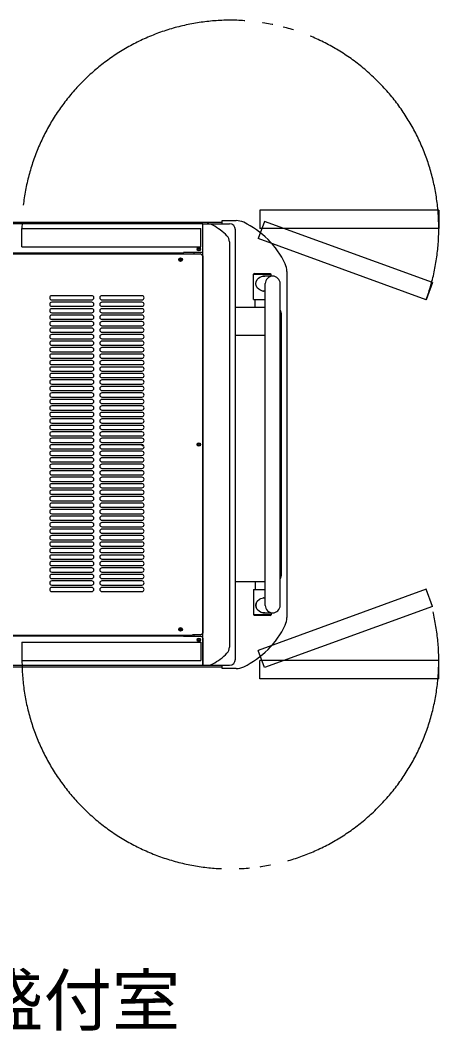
# Model space of a CAD drawing. Units: millimetres at full size. Extents: x -12803 to 120774, y -9413 to 101127.
# Drawn here: x 107143 to 107853, y 12782 to 14497 of the extents above; entities that cross this region are included whole.
import ezdxf
from ezdxf.enums import TextEntityAlignment as Align

# ---------------------------------------------------------------- set-up
doc = ezdxf.new("R2010")
doc.units = ezdxf.units.MM
doc.header["$LTSCALE"] = 30
doc.linetypes.add('LONG_DOUBLE_CHAIN', pattern=[21.8, 18, -1, 0.6, -0.6, 0.6, -1])
doc.layers.add('0-0_NoName', color=7, linetype='Continuous')
doc.layers.add('2-E_AIHO12-部屋名', color=7, linetype='Continuous')
doc.layers.add('3-3_AIHO30-厨房機器', color=7, linetype='Continuous', lineweight=15)
doc.styles.add('ＭＳ ゴシック', font='')
doc.styles.get('ＭＳ ゴシック').set_extended_font_data('MS Gothic')

# ---------------------------------------------------------------- blocks, each defined once
blk = doc.blocks.new('グループ部品-732')
at = {"layer": '3-3_AIHO30-厨房機器', "linetype": 'LONG_DOUBLE_CHAIN'}
for p, q in [((107549.48, 14174.52), (107549.48, 14143.52)), ((107852.98, 14174.52), (107549.48, 14174.52)), ((107852.98, 14174.52), (107852.98, 14143.52)), ((107557.07, 14155.55), (107546.46, 14126.42)), ((107842.26, 14051.75), (107557.07, 14155.55)), ((107145.98, 14143.52), (107449.48, 14143.52)), ((107145.98, 14112.52), (107145.98, 14143.52)), ((107449.48, 14112.52), (107449.48, 14143.52)), ((107852.98, 14143.52), (107549.48, 14143.52)), ((107831.66, 14022.62), (107546.46, 14126.42)), ((107145.98, 14112.52), (107449.48, 14112.52)), ((107842.26, 14051.75), (107831.66, 14022.62)), ((107831.66, 13531.43), (107546.46, 13427.62)), ((107842.26, 13502.3), (107831.66, 13531.43)), ((107842.26, 13502.3), (107557.07, 13398.49)), ((107145.98, 13441.52), (107449.48, 13441.52)), ((107145.98, 13441.52), (107145.98, 13410.52)), ((107449.48, 13441.52), (107449.48, 13410.52)), ((107557.07, 13398.49), (107546.46, 13427.62)), ((107145.98, 13410.52), (107449.48, 13410.52)), ((107549.48, 13379.52), (107549.48, 13410.52)), ((107852.98, 13410.52), (107549.48, 13410.52)), ((107852.98, 13379.52), (107852.98, 13410.52)), ((107852.98, 13379.52), (107549.48, 13379.52))]:
    blk.add_line(p, q, dxfattribs=at)
at = {"layer": '3-3_AIHO30-厨房機器'}
for p, q in [((107485.48, 14154.02), (106307.98, 14154.02)), ((107452.48, 14151.52), (106308.48, 14151.52)), ((107452.48, 14105.72), (107452.48, 14151.52)), ((107452.48, 14151.02), (107452.98, 14151.02)), ((107452.48, 14150.52), (107452.98, 14150.52)), ((107452.98, 14151.52), (107497.98, 14151.52)), ((107452.98, 13402.52), (107452.98, 14151.52)), ((107485.48, 14157.02), (107509.06, 14157.02)), ((107485.48, 14151.52), (107485.48, 14157.02)), ((107507.98, 13412.52), (107507.98, 14141.52)), ((107497.98, 14120.67), (107497.98, 13433.38)), ((106325.48, 14100.52), (107435.48, 14100.52)), ((107419.98, 14101.92), (106340.98, 14101.92)), ((107449.48, 14102.72), (107419.98, 14102.72)), ((107419.98, 14100.52), (107419.98, 14102.72)), ((107435.48, 14100.52), (107435.48, 14099.92)), ((107449.48, 14099.92), (107435.48, 14099.92)), ((107437.98, 14099.92), (107437.98, 14102.72)), ((107452.48, 14096.92), (107452.48, 13457.12)), ((107452.98, 14085.77), (107452.48, 14085.77)), ((107452.98, 14065.77), (107452.48, 14065.77)), ((107538.88, 14023.02), (107538.88, 14066.04)), ((107539.11, 14066.04), (107568.88, 14066.04)), ((107540.58, 14067.02), (107567.18, 14067.02)), ((107554.8, 14062.71), (107555.27, 14062.72)), ((107571.24, 14062.72), (107555.27, 14062.72)), ((107556.5, 14062.76), (107555.81, 14062.81)), ((107567.18, 14067.02), (107568.88, 14066.04)), ((107568.88, 14062.72), (107568.88, 14066.04)), ((107595.48, 14070.61), (107595.48, 13483.44)), ((107558.54, 13504.02), (107558.54, 14050.02)), ((107583.94, 13504.02), (107583.94, 14050.02)), ((107264.48, 14029.52), (107196.48, 14029.52)), ((107349.48, 14029.52), (107281.48, 14029.52)), ((107555.27, 14037.32), (107554.8, 14037.33)), ((107558.54, 14037.32), (107555.27, 14037.32)), ((107555.81, 14037.23), (107556.5, 14037.28)), ((107196.48, 14022.52), (107264.48, 14022.52)), ((107264.48, 14018.52), (107196.48, 14018.52)), ((107196.48, 14011.52), (107264.48, 14011.52)), ((107281.48, 14022.52), (107349.48, 14022.52)), ((107349.48, 14018.52), (107281.48, 14018.52)), ((107281.48, 14011.52), (107349.48, 14011.52)), ((107538.88, 14023.02), (107558.54, 14023.02)), ((107541.38, 14010.02), (107541.38, 14023.02)), ((107264.48, 14007.52), (107196.48, 14007.52)), ((107196.48, 14000.52), (107264.48, 14000.52)), ((107264.48, 13996.52), (107196.48, 13996.52)), ((107349.48, 14007.52), (107281.48, 14007.52)), ((107281.48, 14000.52), (107349.48, 14000.52)), ((107349.48, 13996.52), (107281.48, 13996.52)), ((107507.98, 14010.02), (107558.54, 14010.02)), ((107585.68, 14000.02), (107585.68, 13554.02)), ((107196.48, 13989.52), (107264.48, 13989.52)), ((107264.48, 13985.52), (107196.48, 13985.52)), ((107196.48, 13978.52), (107264.48, 13978.52)), ((107281.48, 13989.52), (107349.48, 13989.52)), ((107349.48, 13985.52), (107281.48, 13985.52)), ((107281.48, 13978.52), (107349.48, 13978.52)), ((107264.48, 13974.52), (107196.48, 13974.52)), ((107196.48, 13967.52), (107264.48, 13967.52)), ((107264.48, 13963.52), (107196.48, 13963.52)), ((107349.48, 13974.52), (107281.48, 13974.52)), ((107281.48, 13967.52), (107349.48, 13967.52)), ((107349.48, 13963.52), (107281.48, 13963.52)), ((107558.54, 13962.02), (107507.98, 13962.02)), ((107196.48, 13956.52), (107264.48, 13956.52)), ((107264.48, 13952.52), (107196.48, 13952.52)), ((107196.48, 13945.52), (107264.48, 13945.52)), ((107281.48, 13956.52), (107349.48, 13956.52)), ((107349.48, 13952.52), (107281.48, 13952.52)), ((107281.48, 13945.52), (107349.48, 13945.52)), ((107264.48, 13941.52), (107196.48, 13941.52)), ((107196.48, 13934.52), (107264.48, 13934.52)), ((107264.48, 13930.52), (107196.48, 13930.52)), ((107349.48, 13941.52), (107281.48, 13941.52)), ((107281.48, 13934.52), (107349.48, 13934.52)), ((107349.48, 13930.52), (107281.48, 13930.52)), ((107196.48, 13923.52), (107264.48, 13923.52)), ((107264.48, 13919.52), (107196.48, 13919.52)), ((107196.48, 13912.52), (107264.48, 13912.52)), ((107264.48, 13908.52), (107196.48, 13908.52)), ((107281.48, 13923.52), (107349.48, 13923.52)), ((107349.48, 13919.52), (107281.48, 13919.52)), ((107281.48, 13912.52), (107349.48, 13912.52)), ((107349.48, 13908.52), (107281.48, 13908.52)), ((107196.48, 13901.52), (107264.48, 13901.52)), ((107264.48, 13897.52), (107196.48, 13897.52)), ((107196.48, 13890.52), (107264.48, 13890.52)), ((107281.48, 13901.52), (107349.48, 13901.52)), ((107349.48, 13897.52), (107281.48, 13897.52)), ((107281.48, 13890.52), (107349.48, 13890.52)), ((107264.48, 13886.52), (107196.48, 13886.52)), ((107196.48, 13879.52), (107264.48, 13879.52)), ((107264.48, 13875.52), (107196.48, 13875.52)), ((107349.48, 13886.52), (107281.48, 13886.52)), ((107281.48, 13879.52), (107349.48, 13879.52)), ((107349.48, 13875.52), (107281.48, 13875.52)), ((107196.48, 13868.52), (107264.48, 13868.52)), ((107264.48, 13864.52), (107196.48, 13864.52)), ((107196.48, 13857.52), (107264.48, 13857.52)), ((107281.48, 13868.52), (107349.48, 13868.52)), ((107349.48, 13864.52), (107281.48, 13864.52)), ((107281.48, 13857.52), (107349.48, 13857.52)), ((107264.48, 13853.52), (107196.48, 13853.52)), ((107196.48, 13846.52), (107264.48, 13846.52)), ((107264.48, 13842.52), (107196.48, 13842.52)), ((107349.48, 13853.52), (107281.48, 13853.52)), ((107281.48, 13846.52), (107349.48, 13846.52)), ((107349.48, 13842.52), (107281.48, 13842.52)), ((107196.48, 13835.52), (107264.48, 13835.52)), ((107264.48, 13831.52), (107196.48, 13831.52)), ((107196.48, 13824.52), (107264.48, 13824.52)), ((107281.48, 13835.52), (107349.48, 13835.52)), ((107349.48, 13831.52), (107281.48, 13831.52)), ((107281.48, 13824.52), (107349.48, 13824.52)), ((107264.48, 13820.52), (107196.48, 13820.52)), ((107196.48, 13813.52), (107264.48, 13813.52)), ((107264.48, 13809.52), (107196.48, 13809.52)), ((107349.48, 13820.52), (107281.48, 13820.52)), ((107281.48, 13813.52), (107349.48, 13813.52)), ((107349.48, 13809.52), (107281.48, 13809.52)), ((107196.48, 13802.52), (107264.48, 13802.52)), ((107264.48, 13798.52), (107196.48, 13798.52)), ((107196.48, 13791.52), (107264.48, 13791.52)), ((107264.48, 13787.52), (107196.48, 13787.52)), ((107281.48, 13802.52), (107349.48, 13802.52)), ((107349.48, 13798.52), (107281.48, 13798.52)), ((107281.48, 13791.52), (107349.48, 13791.52)), ((107349.48, 13787.52), (107281.48, 13787.52)), ((107196.48, 13780.52), (107264.48, 13780.52)), ((107264.48, 13776.52), (107196.48, 13776.52)), ((107281.48, 13780.52), (107349.48, 13780.52)), ((107349.48, 13776.52), (107281.48, 13776.52)), ((107196.48, 13769.52), (107264.48, 13769.52)), ((107264.48, 13765.52), (107196.48, 13765.52)), ((107196.48, 13758.52), (107264.48, 13758.52)), ((107264.48, 13754.52), (107196.48, 13754.52)), ((107281.48, 13769.52), (107349.48, 13769.52)), ((107349.48, 13765.52), (107281.48, 13765.52)), ((107281.48, 13758.52), (107349.48, 13758.52)), ((107349.48, 13754.52), (107281.48, 13754.52)), ((107196.48, 13747.52), (107264.48, 13747.52)), ((107264.48, 13743.52), (107196.48, 13743.52)), ((107196.48, 13736.52), (107264.48, 13736.52)), ((107281.48, 13747.52), (107349.48, 13747.52)), ((107349.48, 13743.52), (107281.48, 13743.52)), ((107281.48, 13736.52), (107349.48, 13736.52)), ((107264.48, 13732.52), (107196.48, 13732.52)), ((107196.48, 13725.52), (107264.48, 13725.52)), ((107264.48, 13721.52), (107196.48, 13721.52)), ((107349.48, 13732.52), (107281.48, 13732.52)), ((107281.48, 13725.52), (107349.48, 13725.52)), ((107349.48, 13721.52), (107281.48, 13721.52)), ((107196.48, 13714.52), (107264.48, 13714.52)), ((107264.48, 13710.52), (107196.48, 13710.52)), ((107196.48, 13703.52), (107264.48, 13703.52)), ((107281.48, 13714.52), (107349.48, 13714.52)), ((107349.48, 13710.52), (107281.48, 13710.52)), ((107281.48, 13703.52), (107349.48, 13703.52)), ((107264.48, 13699.52), (107196.48, 13699.52)), ((107196.48, 13692.52), (107264.48, 13692.52)), ((107264.48, 13688.52), (107196.48, 13688.52)), ((107349.48, 13699.52), (107281.48, 13699.52)), ((107281.48, 13692.52), (107349.48, 13692.52)), ((107349.48, 13688.52), (107281.48, 13688.52)), ((107196.48, 13681.52), (107264.48, 13681.52)), ((107264.48, 13677.52), (107196.48, 13677.52)), ((107196.48, 13670.52), (107264.48, 13670.52)), ((107281.48, 13681.52), (107349.48, 13681.52)), ((107349.48, 13677.52), (107281.48, 13677.52)), ((107281.48, 13670.52), (107349.48, 13670.52)), ((107264.48, 13666.52), (107196.48, 13666.52)), ((107196.48, 13659.52), (107264.48, 13659.52)), ((107264.48, 13655.52), (107196.48, 13655.52)), ((107349.48, 13666.52), (107281.48, 13666.52)), ((107281.48, 13659.52), (107349.48, 13659.52)), ((107349.48, 13655.52), (107281.48, 13655.52)), ((107196.48, 13648.52), (107264.48, 13648.52)), ((107264.48, 13644.52), (107196.48, 13644.52)), ((107196.48, 13637.52), (107264.48, 13637.52)), ((107264.48, 13633.52), (107196.48, 13633.52)), ((107281.48, 13648.52), (107349.48, 13648.52)), ((107349.48, 13644.52), (107281.48, 13644.52)), ((107281.48, 13637.52), (107349.48, 13637.52)), ((107349.48, 13633.52), (107281.48, 13633.52)), ((107196.48, 13626.52), (107264.48, 13626.52)), ((107264.48, 13622.52), (107196.48, 13622.52)), ((107281.48, 13626.52), (107349.48, 13626.52)), ((107349.48, 13622.52), (107281.48, 13622.52)), ((107196.48, 13615.52), (107264.48, 13615.52)), ((107264.48, 13611.52), (107196.48, 13611.52)), ((107196.48, 13604.52), (107264.48, 13604.52)), ((107264.48, 13600.52), (107196.48, 13600.52)), ((107281.48, 13615.52), (107349.48, 13615.52)), ((107349.48, 13611.52), (107281.48, 13611.52)), ((107281.48, 13604.52), (107349.48, 13604.52)), ((107349.48, 13600.52), (107281.48, 13600.52)), ((107196.48, 13593.52), (107264.48, 13593.52)), ((107264.48, 13589.52), (107196.48, 13589.52)), ((107196.48, 13582.52), (107264.48, 13582.52)), ((107281.48, 13593.52), (107349.48, 13593.52)), ((107349.48, 13589.52), (107281.48, 13589.52)), ((107281.48, 13582.52), (107349.48, 13582.52)), ((107264.48, 13578.52), (107196.48, 13578.52)), ((107196.48, 13571.52), (107264.48, 13571.52)), ((107264.48, 13567.52), (107196.48, 13567.52)), ((107349.48, 13578.52), (107281.48, 13578.52)), ((107281.48, 13571.52), (107349.48, 13571.52)), ((107349.48, 13567.52), (107281.48, 13567.52)), ((107196.48, 13560.52), (107264.48, 13560.52)), ((107264.48, 13556.52), (107196.48, 13556.52)), ((107196.48, 13549.52), (107264.48, 13549.52)), ((107281.48, 13560.52), (107349.48, 13560.52)), ((107349.48, 13556.52), (107281.48, 13556.52)), ((107281.48, 13549.52), (107349.48, 13549.52)), ((107264.48, 13545.52), (107196.48, 13545.52)), ((107196.48, 13538.52), (107264.48, 13538.52)), ((107264.48, 13534.52), (107196.48, 13534.52)), ((107349.48, 13545.52), (107281.48, 13545.52)), ((107281.48, 13538.52), (107349.48, 13538.52)), ((107349.48, 13534.52), (107281.48, 13534.52)), ((107558.54, 13544.02), (107507.98, 13544.02)), ((107538.88, 13531.02), (107558.54, 13531.02)), ((107538.88, 13531.02), (107538.88, 13488)), ((107541.38, 13544.02), (107541.38, 13531.02)), ((107196.48, 13527.52), (107264.48, 13527.52)), ((107281.48, 13527.52), (107349.48, 13527.52)), ((107555.27, 13516.72), (107554.84, 13516.72)), ((107555.27, 13516.72), (107558.54, 13516.72)), ((107556.5, 13516.76), (107555.79, 13516.81)), ((107452.98, 13488.27), (107452.48, 13488.27)), ((107568.88, 13488), (107538.88, 13488)), ((107540.58, 13487.02), (107538.88, 13488)), ((107567.18, 13487.02), (107540.58, 13487.02)), ((107554.84, 13491.33), (107555.27, 13491.32)), ((107555.27, 13491.32), (107571.24, 13491.32)), ((107555.79, 13491.23), (107556.5, 13491.28)), ((107567.18, 13487.02), (107568.88, 13488)), ((107568.88, 13491.32), (107568.88, 13488)), ((107452.98, 13468.27), (107452.48, 13468.27)), ((106325.48, 13453.52), (107435.48, 13453.52)), ((106340.98, 13452.12), (107419.98, 13452.12)), ((107419.98, 13453.52), (107419.98, 13451.32)), ((107449.48, 13451.32), (107419.98, 13451.32)), ((107449.48, 13454.12), (107435.48, 13454.12)), ((107435.48, 13453.52), (107435.48, 13454.12)), ((107437.98, 13451.32), (107437.98, 13454.12)), ((107452.48, 13448.32), (107452.48, 13402.52)), ((106308.48, 13402.52), (107452.48, 13402.52)), ((106762.48, 13400.02), (107485.48, 13400.02)), ((107452.98, 13403.52), (107452.48, 13403.52)), ((107452.48, 13403.02), (107452.98, 13403.02)), ((107452.98, 13402.52), (107497.98, 13402.52)), ((107485.48, 13397.02), (107485.48, 13402.52)), ((107509.06, 13397.02), (107485.48, 13397.02))]:
    blk.add_line(p, q, dxfattribs=at)
for points in [[(107540.58, 14067.02), (107538.88, 14066.04), (107539.11, 14066.04)], [(107542.77, 14050.22), (107543.17, 14053.32), (107545.16, 14057.05), (107547.08, 14059.11), (107549.35, 14060.78), (107553.94, 14062.57), (107558.03, 14062.72)], [(107543.32, 14046.26), (107542.76, 14050.02), (107543.32, 14053.79)], [(107558.03, 14037.32), (107553.94, 14037.47), (107549.35, 14039.27), (107547.57, 14040.52), (107545.16, 14043), (107543.17, 14046.73), (107542.77, 14049.83)], [(107542.77, 13504.22), (107543.17, 13507.33), (107545.19, 13511.09), (107548.78, 13514.41), (107550.86, 13515.57), (107553.27, 13516.42), (107557.97, 13516.73)], [(107543.32, 13507.78), (107542.76, 13504.02), (107543.32, 13500.26)], [(107557.97, 13491.31), (107553.28, 13491.63), (107551.64, 13492.15), (107548.78, 13493.63), (107545.19, 13496.96), (107543.18, 13500.72), (107542.77, 13503.83)]]:
    blk.add_lwpolyline(points, dxfattribs=at)
for centre, radius in [((107445.98, 14108.52), 3), ((107445.98, 14108.52), 1.6), ((107414.98, 14090.72), 3), ((107414.98, 14090.72), 1.6), ((107445.98, 13777.02), 3), ((107445.98, 13777.02), 1.6), ((107414.98, 13463.32), 3), ((107414.98, 13463.32), 1.6), ((107445.98, 13445.52), 3), ((107445.98, 13445.52), 1.6)]:
    blk.add_circle(centre, radius, dxfattribs=at)
at = {"layer": '3-3_AIHO30-厨房機器', "linetype": 'LONG_DOUBLE_CHAIN'}
for centre, start, end in [((107499.48, 14143.52), 340, 180), ((107499.48, 13410.52), 180, 20)]:
    blk.add_arc(centre, 353.5, start, end, dxfattribs=at)
at = {"layer": '3-3_AIHO30-厨房機器'}
for centre, radius, start, end in [((107460.24, 14131.52), 20, 61.76739, 90), ((107422.4, 14061.04), 100, 44.54657, 61.76742), ((107497.98, 14141.52), 10, 0, 90), ((107509.06, 14127.02), 30, 64.41604, 90), ((107457.24, 14018.79), 150, 25.58396, 64.41604), ((107482.98, 14120.67), 15, 0, 44.54657), ((107445.98, 14108.52), 2, 255, 195), ((107449.48, 14105.72), 3, 270, 0), ((107449.48, 14096.92), 3, 0, 90), ((107414.98, 14090.72), 2, 255, 195), ((107565.48, 14070.61), 30, 0, 25.58396), ((107571.24, 14050.02), 12.7, 0, 180), ((107196.48, 14026.02), 3.5, 90, 270), ((107264.48, 14026.02), 3.5, 270, 90), ((107281.48, 14026.02), 3.5, 90, 270), ((107349.48, 14026.02), 3.5, 270, 90), ((107196.48, 14015.02), 3.5, 90, 270), ((107264.48, 14015.02), 3.5, 270, 90), ((107281.48, 14015.02), 3.5, 90, 270), ((107349.48, 14015.02), 3.5, 270, 90), ((107196.48, 14004.02), 3.5, 90, 270), ((107196.48, 13993.02), 3.5, 90, 270), ((107264.48, 14004.02), 3.5, 270, 90), ((107264.48, 13993.02), 3.5, 270, 90), ((107281.48, 14004.02), 3.5, 90, 270), ((107281.48, 13993.02), 3.5, 90, 270), ((107349.48, 14004.02), 3.5, 270, 90), ((107349.48, 13993.02), 3.5, 270, 90), ((107575.68, 14000.02), 10, 0, 34.14817), ((107196.48, 13982.02), 3.5, 90, 270), ((107264.48, 13982.02), 3.5, 270, 90), ((107281.48, 13982.02), 3.5, 90, 270), ((107349.48, 13982.02), 3.5, 270, 90), ((107196.48, 13971.02), 3.5, 90, 270), ((107196.48, 13960.02), 3.5, 90, 270), ((107264.48, 13971.02), 3.5, 270, 90), ((107264.48, 13960.02), 3.5, 270, 90), ((107281.48, 13971.02), 3.5, 90, 270), ((107281.48, 13960.02), 3.5, 90, 270), ((107349.48, 13971.02), 3.5, 270, 90), ((107349.48, 13960.02), 3.5, 270, 90), ((107196.48, 13949.02), 3.5, 90, 270), ((107264.48, 13949.02), 3.5, 270, 90), ((107281.48, 13949.02), 3.5, 90, 270), ((107349.48, 13949.02), 3.5, 270, 90), ((107196.48, 13938.02), 3.5, 90, 270), ((107196.48, 13927.02), 3.5, 90, 270), ((107264.48, 13938.02), 3.5, 270, 90), ((107264.48, 13927.02), 3.5, 270, 90), ((107281.48, 13938.02), 3.5, 90, 270), ((107281.48, 13927.02), 3.5, 90, 270), ((107349.48, 13938.02), 3.5, 270, 90), ((107349.48, 13927.02), 3.5, 270, 90), ((107196.48, 13916.02), 3.5, 90, 270), ((107196.48, 13905.02), 3.5, 90, 270), ((107264.48, 13916.02), 3.5, 270, 90), ((107264.48, 13905.02), 3.5, 270, 90), ((107281.48, 13916.02), 3.5, 90, 270), ((107281.48, 13905.02), 3.5, 90, 270), ((107349.48, 13916.02), 3.5, 270, 90), ((107349.48, 13905.02), 3.5, 270, 90), ((107196.48, 13894.02), 3.5, 90, 270), ((107264.48, 13894.02), 3.5, 270, 90), ((107281.48, 13894.02), 3.5, 90, 270), ((107349.48, 13894.02), 3.5, 270, 90), ((107196.48, 13883.02), 3.5, 90, 270), ((107196.48, 13872.02), 3.5, 90, 270), ((107264.48, 13883.02), 3.5, 270, 90), ((107264.48, 13872.02), 3.5, 270, 90), ((107281.48, 13883.02), 3.5, 90, 270), ((107281.48, 13872.02), 3.5, 90, 270), ((107349.48, 13883.02), 3.5, 270, 90), ((107349.48, 13872.02), 3.5, 270, 90), ((107196.48, 13861.02), 3.5, 90, 270), ((107264.48, 13861.02), 3.5, 270, 90), ((107281.48, 13861.02), 3.5, 90, 270), ((107349.48, 13861.02), 3.5, 270, 90), ((107196.48, 13850.02), 3.5, 90, 270), ((107196.48, 13839.02), 3.5, 90, 270), ((107264.48, 13850.02), 3.5, 270, 90), ((107264.48, 13839.02), 3.5, 270, 90), ((107281.48, 13850.02), 3.5, 90, 270), ((107281.48, 13839.02), 3.5, 90, 270), ((107349.48, 13850.02), 3.5, 270, 90), ((107349.48, 13839.02), 3.5, 270, 90), ((107196.48, 13828.02), 3.5, 90, 270), ((107264.48, 13828.02), 3.5, 270, 90), ((107281.48, 13828.02), 3.5, 90, 270), ((107349.48, 13828.02), 3.5, 270, 90), ((107196.48, 13817.02), 3.5, 90, 270), ((107196.48, 13806.02), 3.5, 90, 270), ((107264.48, 13817.02), 3.5, 270, 90), ((107264.48, 13806.02), 3.5, 270, 90), ((107281.48, 13817.02), 3.5, 90, 270), ((107281.48, 13806.02), 3.5, 90, 270), ((107349.48, 13817.02), 3.5, 270, 90), ((107349.48, 13806.02), 3.5, 270, 90), ((107196.48, 13795.02), 3.5, 90, 270), ((107196.48, 13784.02), 3.5, 90, 270), ((107264.48, 13795.02), 3.5, 270, 90), ((107264.48, 13784.02), 3.5, 270, 90), ((107281.48, 13795.02), 3.5, 90, 270), ((107281.48, 13784.02), 3.5, 90, 270), ((107349.48, 13795.02), 3.5, 270, 90), ((107349.48, 13784.02), 3.5, 270, 90), ((107196.48, 13773.02), 3.5, 90, 270), ((107264.48, 13773.02), 3.5, 270, 90), ((107281.48, 13773.02), 3.5, 90, 270), ((107350.48, 13777.02), 1.6, 198.2154, 312.24443), ((107349.48, 13773.02), 3.5, 270, 90), ((107445.98, 13777.02), 2, 255, 195), ((107196.48, 13762.02), 3.5, 90, 270), ((107196.48, 13751.02), 3.5, 90, 270), ((107264.48, 13762.02), 3.5, 270, 90), ((107264.48, 13751.02), 3.5, 270, 90), ((107281.48, 13762.02), 3.5, 90, 270), ((107281.48, 13751.02), 3.5, 90, 270), ((107349.48, 13762.02), 3.5, 270, 90), ((107349.48, 13751.02), 3.5, 270, 90), ((107196.48, 13740.02), 3.5, 90, 270), ((107264.48, 13740.02), 3.5, 270, 90), ((107281.48, 13740.02), 3.5, 90, 270), ((107349.48, 13740.02), 3.5, 270, 90), ((107196.48, 13729.02), 3.5, 90, 270), ((107196.48, 13718.02), 3.5, 90, 270), ((107264.48, 13729.02), 3.5, 270, 90), ((107264.48, 13718.02), 3.5, 270, 90), ((107281.48, 13729.02), 3.5, 90, 270), ((107281.48, 13718.02), 3.5, 90, 270), ((107349.48, 13729.02), 3.5, 270, 90), ((107349.48, 13718.02), 3.5, 270, 90), ((107196.48, 13707.02), 3.5, 90, 270), ((107264.48, 13707.02), 3.5, 270, 90), ((107281.48, 13707.02), 3.5, 90, 270), ((107349.48, 13707.02), 3.5, 270, 90), ((107196.48, 13696.02), 3.5, 90, 270), ((107196.48, 13685.02), 3.5, 90, 270), ((107264.48, 13696.02), 3.5, 270, 90), ((107264.48, 13685.02), 3.5, 270, 90), ((107281.48, 13696.02), 3.5, 90, 270), ((107281.48, 13685.02), 3.5, 90, 270), ((107349.48, 13696.02), 3.5, 270, 90), ((107349.48, 13685.02), 3.5, 270, 90), ((107196.48, 13674.02), 3.5, 90, 270), ((107264.48, 13674.02), 3.5, 270, 90), ((107281.48, 13674.02), 3.5, 90, 270), ((107349.48, 13674.02), 3.5, 270, 90), ((107196.48, 13663.02), 3.5, 90, 270), ((107196.48, 13652.02), 3.5, 90, 270), ((107264.48, 13663.02), 3.5, 270, 90), ((107264.48, 13652.02), 3.5, 270, 90), ((107281.48, 13663.02), 3.5, 90, 270), ((107281.48, 13652.02), 3.5, 90, 270), ((107349.48, 13663.02), 3.5, 270, 90), ((107349.48, 13652.02), 3.5, 270, 90), ((107196.48, 13641.02), 3.5, 90, 270), ((107196.48, 13630.02), 3.5, 90, 270), ((107264.48, 13641.02), 3.5, 270, 90), ((107264.48, 13630.02), 3.5, 270, 90), ((107281.48, 13641.02), 3.5, 90, 270), ((107281.48, 13630.02), 3.5, 90, 270), ((107349.48, 13641.02), 3.5, 270, 90), ((107349.48, 13630.02), 3.5, 270, 90), ((107196.48, 13619.02), 3.5, 90, 270), ((107264.48, 13619.02), 3.5, 270, 90), ((107281.48, 13619.02), 3.5, 90, 270), ((107349.48, 13619.02), 3.5, 270, 90), ((107196.48, 13608.02), 3.5, 90, 270), ((107196.48, 13597.02), 3.5, 90, 270), ((107264.48, 13608.02), 3.5, 270, 90), ((107264.48, 13597.02), 3.5, 270, 90), ((107281.48, 13608.02), 3.5, 90, 270), ((107281.48, 13597.02), 3.5, 90, 270), ((107349.48, 13608.02), 3.5, 270, 90), ((107349.48, 13597.02), 3.5, 270, 90), ((107196.48, 13586.02), 3.5, 90, 270), ((107264.48, 13586.02), 3.5, 270, 90), ((107281.48, 13586.02), 3.5, 90, 270), ((107349.48, 13586.02), 3.5, 270, 90), ((107196.48, 13575.02), 3.5, 90, 270), ((107196.48, 13564.02), 3.5, 90, 270), ((107264.48, 13575.02), 3.5, 270, 90), ((107264.48, 13564.02), 3.5, 270, 90), ((107281.48, 13575.02), 3.5, 90, 270), ((107281.48, 13564.02), 3.5, 90, 270), ((107349.48, 13575.02), 3.5, 270, 90), ((107349.48, 13564.02), 3.5, 270, 90), ((107196.48, 13553.02), 3.5, 90, 270), ((107264.48, 13553.02), 3.5, 270, 90), ((107281.48, 13553.02), 3.5, 90, 270), ((107349.48, 13553.02), 3.5, 270, 90), ((107575.68, 13554.02), 10, 325.85183, 0), ((107196.48, 13542.02), 3.5, 90, 270), ((107196.48, 13531.02), 3.5, 90, 270), ((107264.48, 13542.02), 3.5, 270, 90), ((107264.48, 13531.02), 3.5, 270, 90), ((107281.48, 13542.02), 3.5, 90, 270), ((107281.48, 13531.02), 3.5, 90, 270), ((107349.48, 13542.02), 3.5, 270, 90), ((107349.48, 13531.02), 3.5, 270, 90), ((107571.24, 13504.02), 12.7, 180, 0), ((107565.48, 13483.44), 30, 334.41604, 0), ((107414.98, 13463.32), 2, 255, 195), ((107457.24, 13535.26), 150, 295.58396, 334.41597), ((107445.98, 13445.52), 2, 255, 195), ((107449.48, 13457.12), 3, 270, 0), ((107449.48, 13448.32), 3, 0, 90), ((107482.98, 13433.38), 15, 315.45343, 0), ((107422.4, 13493.01), 100, 298.23261, 315.45343), ((107497.98, 13412.52), 10, 270, 0), ((107460.24, 13422.52), 20, 270, 298.23245), ((107509.06, 13427.02), 30, 270, 295.58396)]:
    blk.add_arc(centre, radius, start, end, dxfattribs=at)
at = {"layer": '2-E_AIHO12-部屋名', "style": 'ＭＳ ゴシック'}
blk.add_text('盛付室', height=84.92, dxfattribs=at).set_placement((107066.85, 12766.18), align=Align.BOTTOM_LEFT)
blk = doc.blocks.new('グループ部品-763')
at = {"layer": '3-3_AIHO30-厨房機器', "linetype": 'LONG_DOUBLE_CHAIN'}
for p, q in [((107549.48, 14174.52), (107549.48, 14143.52)), ((107852.98, 14174.52), (107549.48, 14174.52)), ((107852.98, 14174.52), (107852.98, 14143.52)), ((107557.07, 14155.55), (107546.46, 14126.42)), ((107842.26, 14051.75), (107557.07, 14155.55)), ((107145.98, 14143.52), (107449.48, 14143.52)), ((107145.98, 14112.52), (107145.98, 14143.52)), ((107449.48, 14112.52), (107449.48, 14143.52)), ((107852.98, 14143.52), (107549.48, 14143.52)), ((107831.66, 14022.62), (107546.46, 14126.42)), ((107145.98, 14112.52), (107449.48, 14112.52)), ((107842.26, 14051.75), (107831.66, 14022.62)), ((107831.66, 13531.43), (107546.46, 13427.62)), ((107842.26, 13502.3), (107831.66, 13531.43)), ((107842.26, 13502.3), (107557.07, 13398.49)), ((107145.98, 13441.52), (107449.48, 13441.52)), ((107145.98, 13441.52), (107145.98, 13410.52)), ((107449.48, 13441.52), (107449.48, 13410.52)), ((107557.07, 13398.49), (107546.46, 13427.62)), ((107145.98, 13410.52), (107449.48, 13410.52)), ((107549.48, 13379.52), (107549.48, 13410.52)), ((107852.98, 13410.52), (107549.48, 13410.52)), ((107852.98, 13379.52), (107852.98, 13410.52)), ((107852.98, 13379.52), (107549.48, 13379.52))]:
    blk.add_line(p, q, dxfattribs=at)
at = {"layer": '3-3_AIHO30-厨房機器'}
for p, q in [((107485.48, 14154.02), (106307.98, 14154.02)), ((107452.48, 14151.52), (106308.48, 14151.52)), ((107452.48, 14105.72), (107452.48, 14151.52)), ((107452.48, 14151.02), (107452.98, 14151.02)), ((107452.48, 14150.52), (107452.98, 14150.52)), ((107452.98, 14151.52), (107497.98, 14151.52)), ((107452.98, 13402.52), (107452.98, 14151.52)), ((107485.48, 14157.02), (107509.06, 14157.02)), ((107485.48, 14151.52), (107485.48, 14157.02)), ((107507.98, 13412.52), (107507.98, 14141.52)), ((107497.98, 14120.67), (107497.98, 13433.38)), ((106325.48, 14100.52), (107435.48, 14100.52)), ((107419.98, 14101.92), (106340.98, 14101.92)), ((107449.48, 14102.72), (107419.98, 14102.72)), ((107419.98, 14100.52), (107419.98, 14102.72)), ((107435.48, 14100.52), (107435.48, 14099.92)), ((107449.48, 14099.92), (107435.48, 14099.92)), ((107437.98, 14099.92), (107437.98, 14102.72)), ((107452.48, 14096.92), (107452.48, 13457.12)), ((107452.98, 14085.77), (107452.48, 14085.77)), ((107452.98, 14065.77), (107452.48, 14065.77)), ((107538.88, 14023.02), (107538.88, 14066.04)), ((107539.11, 14066.04), (107568.88, 14066.04)), ((107540.58, 14067.02), (107567.18, 14067.02)), ((107554.8, 14062.71), (107555.27, 14062.72)), ((107571.24, 14062.72), (107555.27, 14062.72)), ((107556.5, 14062.76), (107555.81, 14062.81)), ((107567.18, 14067.02), (107568.88, 14066.04)), ((107568.88, 14062.72), (107568.88, 14066.04)), ((107595.48, 14070.61), (107595.48, 13483.44)), ((107558.54, 13504.02), (107558.54, 14050.02)), ((107583.94, 13504.02), (107583.94, 14050.02)), ((107264.48, 14029.52), (107196.48, 14029.52)), ((107349.48, 14029.52), (107281.48, 14029.52)), ((107555.27, 14037.32), (107554.8, 14037.33)), ((107558.54, 14037.32), (107555.27, 14037.32)), ((107555.81, 14037.23), (107556.5, 14037.28)), ((107196.48, 14022.52), (107264.48, 14022.52)), ((107264.48, 14018.52), (107196.48, 14018.52)), ((107196.48, 14011.52), (107264.48, 14011.52)), ((107281.48, 14022.52), (107349.48, 14022.52)), ((107349.48, 14018.52), (107281.48, 14018.52)), ((107281.48, 14011.52), (107349.48, 14011.52)), ((107538.88, 14023.02), (107558.54, 14023.02)), ((107541.38, 14010.02), (107541.38, 14023.02)), ((107264.48, 14007.52), (107196.48, 14007.52)), ((107196.48, 14000.52), (107264.48, 14000.52)), ((107264.48, 13996.52), (107196.48, 13996.52)), ((107349.48, 14007.52), (107281.48, 14007.52)), ((107281.48, 14000.52), (107349.48, 14000.52)), ((107349.48, 13996.52), (107281.48, 13996.52)), ((107507.98, 14010.02), (107558.54, 14010.02)), ((107585.68, 14000.02), (107585.68, 13554.02)), ((107196.48, 13989.52), (107264.48, 13989.52)), ((107264.48, 13985.52), (107196.48, 13985.52)), ((107196.48, 13978.52), (107264.48, 13978.52)), ((107281.48, 13989.52), (107349.48, 13989.52)), ((107349.48, 13985.52), (107281.48, 13985.52)), ((107281.48, 13978.52), (107349.48, 13978.52)), ((107264.48, 13974.52), (107196.48, 13974.52)), ((107196.48, 13967.52), (107264.48, 13967.52)), ((107264.48, 13963.52), (107196.48, 13963.52)), ((107349.48, 13974.52), (107281.48, 13974.52)), ((107281.48, 13967.52), (107349.48, 13967.52)), ((107349.48, 13963.52), (107281.48, 13963.52)), ((107558.54, 13962.02), (107507.98, 13962.02)), ((107196.48, 13956.52), (107264.48, 13956.52)), ((107264.48, 13952.52), (107196.48, 13952.52)), ((107196.48, 13945.52), (107264.48, 13945.52)), ((107281.48, 13956.52), (107349.48, 13956.52)), ((107349.48, 13952.52), (107281.48, 13952.52)), ((107281.48, 13945.52), (107349.48, 13945.52)), ((107264.48, 13941.52), (107196.48, 13941.52)), ((107196.48, 13934.52), (107264.48, 13934.52)), ((107264.48, 13930.52), (107196.48, 13930.52)), ((107349.48, 13941.52), (107281.48, 13941.52)), ((107281.48, 13934.52), (107349.48, 13934.52)), ((107349.48, 13930.52), (107281.48, 13930.52)), ((107196.48, 13923.52), (107264.48, 13923.52)), ((107264.48, 13919.52), (107196.48, 13919.52)), ((107196.48, 13912.52), (107264.48, 13912.52)), ((107264.48, 13908.52), (107196.48, 13908.52)), ((107281.48, 13923.52), (107349.48, 13923.52)), ((107349.48, 13919.52), (107281.48, 13919.52)), ((107281.48, 13912.52), (107349.48, 13912.52)), ((107349.48, 13908.52), (107281.48, 13908.52)), ((107196.48, 13901.52), (107264.48, 13901.52)), ((107264.48, 13897.52), (107196.48, 13897.52)), ((107196.48, 13890.52), (107264.48, 13890.52)), ((107281.48, 13901.52), (107349.48, 13901.52)), ((107349.48, 13897.52), (107281.48, 13897.52)), ((107281.48, 13890.52), (107349.48, 13890.52)), ((107264.48, 13886.52), (107196.48, 13886.52)), ((107196.48, 13879.52), (107264.48, 13879.52)), ((107264.48, 13875.52), (107196.48, 13875.52)), ((107349.48, 13886.52), (107281.48, 13886.52)), ((107281.48, 13879.52), (107349.48, 13879.52)), ((107349.48, 13875.52), (107281.48, 13875.52)), ((107196.48, 13868.52), (107264.48, 13868.52)), ((107264.48, 13864.52), (107196.48, 13864.52)), ((107196.48, 13857.52), (107264.48, 13857.52)), ((107281.48, 13868.52), (107349.48, 13868.52)), ((107349.48, 13864.52), (107281.48, 13864.52)), ((107281.48, 13857.52), (107349.48, 13857.52)), ((107264.48, 13853.52), (107196.48, 13853.52)), ((107196.48, 13846.52), (107264.48, 13846.52)), ((107264.48, 13842.52), (107196.48, 13842.52)), ((107349.48, 13853.52), (107281.48, 13853.52)), ((107281.48, 13846.52), (107349.48, 13846.52)), ((107349.48, 13842.52), (107281.48, 13842.52)), ((107196.48, 13835.52), (107264.48, 13835.52)), ((107264.48, 13831.52), (107196.48, 13831.52)), ((107196.48, 13824.52), (107264.48, 13824.52)), ((107281.48, 13835.52), (107349.48, 13835.52)), ((107349.48, 13831.52), (107281.48, 13831.52)), ((107281.48, 13824.52), (107349.48, 13824.52)), ((107264.48, 13820.52), (107196.48, 13820.52)), ((107196.48, 13813.52), (107264.48, 13813.52)), ((107264.48, 13809.52), (107196.48, 13809.52)), ((107349.48, 13820.52), (107281.48, 13820.52)), ((107281.48, 13813.52), (107349.48, 13813.52)), ((107349.48, 13809.52), (107281.48, 13809.52)), ((107196.48, 13802.52), (107264.48, 13802.52)), ((107264.48, 13798.52), (107196.48, 13798.52)), ((107196.48, 13791.52), (107264.48, 13791.52)), ((107264.48, 13787.52), (107196.48, 13787.52)), ((107281.48, 13802.52), (107349.48, 13802.52)), ((107349.48, 13798.52), (107281.48, 13798.52)), ((107281.48, 13791.52), (107349.48, 13791.52)), ((107349.48, 13787.52), (107281.48, 13787.52)), ((107196.48, 13780.52), (107264.48, 13780.52)), ((107264.48, 13776.52), (107196.48, 13776.52)), ((107281.48, 13780.52), (107349.48, 13780.52)), ((107349.48, 13776.52), (107281.48, 13776.52)), ((107196.48, 13769.52), (107264.48, 13769.52)), ((107264.48, 13765.52), (107196.48, 13765.52)), ((107196.48, 13758.52), (107264.48, 13758.52)), ((107264.48, 13754.52), (107196.48, 13754.52)), ((107281.48, 13769.52), (107349.48, 13769.52)), ((107349.48, 13765.52), (107281.48, 13765.52)), ((107281.48, 13758.52), (107349.48, 13758.52)), ((107349.48, 13754.52), (107281.48, 13754.52)), ((107196.48, 13747.52), (107264.48, 13747.52)), ((107264.48, 13743.52), (107196.48, 13743.52)), ((107196.48, 13736.52), (107264.48, 13736.52)), ((107281.48, 13747.52), (107349.48, 13747.52)), ((107349.48, 13743.52), (107281.48, 13743.52)), ((107281.48, 13736.52), (107349.48, 13736.52)), ((107264.48, 13732.52), (107196.48, 13732.52)), ((107196.48, 13725.52), (107264.48, 13725.52)), ((107264.48, 13721.52), (107196.48, 13721.52)), ((107349.48, 13732.52), (107281.48, 13732.52)), ((107281.48, 13725.52), (107349.48, 13725.52)), ((107349.48, 13721.52), (107281.48, 13721.52)), ((107196.48, 13714.52), (107264.48, 13714.52)), ((107264.48, 13710.52), (107196.48, 13710.52)), ((107196.48, 13703.52), (107264.48, 13703.52)), ((107281.48, 13714.52), (107349.48, 13714.52)), ((107349.48, 13710.52), (107281.48, 13710.52)), ((107281.48, 13703.52), (107349.48, 13703.52)), ((107264.48, 13699.52), (107196.48, 13699.52)), ((107196.48, 13692.52), (107264.48, 13692.52)), ((107264.48, 13688.52), (107196.48, 13688.52)), ((107349.48, 13699.52), (107281.48, 13699.52)), ((107281.48, 13692.52), (107349.48, 13692.52)), ((107349.48, 13688.52), (107281.48, 13688.52)), ((107196.48, 13681.52), (107264.48, 13681.52)), ((107264.48, 13677.52), (107196.48, 13677.52)), ((107196.48, 13670.52), (107264.48, 13670.52)), ((107281.48, 13681.52), (107349.48, 13681.52)), ((107349.48, 13677.52), (107281.48, 13677.52)), ((107281.48, 13670.52), (107349.48, 13670.52)), ((107264.48, 13666.52), (107196.48, 13666.52)), ((107196.48, 13659.52), (107264.48, 13659.52)), ((107264.48, 13655.52), (107196.48, 13655.52)), ((107349.48, 13666.52), (107281.48, 13666.52)), ((107281.48, 13659.52), (107349.48, 13659.52)), ((107349.48, 13655.52), (107281.48, 13655.52)), ((107196.48, 13648.52), (107264.48, 13648.52)), ((107264.48, 13644.52), (107196.48, 13644.52)), ((107196.48, 13637.52), (107264.48, 13637.52)), ((107264.48, 13633.52), (107196.48, 13633.52)), ((107281.48, 13648.52), (107349.48, 13648.52)), ((107349.48, 13644.52), (107281.48, 13644.52)), ((107281.48, 13637.52), (107349.48, 13637.52)), ((107349.48, 13633.52), (107281.48, 13633.52)), ((107196.48, 13626.52), (107264.48, 13626.52)), ((107264.48, 13622.52), (107196.48, 13622.52)), ((107281.48, 13626.52), (107349.48, 13626.52)), ((107349.48, 13622.52), (107281.48, 13622.52)), ((107196.48, 13615.52), (107264.48, 13615.52)), ((107264.48, 13611.52), (107196.48, 13611.52)), ((107196.48, 13604.52), (107264.48, 13604.52)), ((107264.48, 13600.52), (107196.48, 13600.52)), ((107281.48, 13615.52), (107349.48, 13615.52)), ((107349.48, 13611.52), (107281.48, 13611.52)), ((107281.48, 13604.52), (107349.48, 13604.52)), ((107349.48, 13600.52), (107281.48, 13600.52)), ((107196.48, 13593.52), (107264.48, 13593.52)), ((107264.48, 13589.52), (107196.48, 13589.52)), ((107196.48, 13582.52), (107264.48, 13582.52)), ((107281.48, 13593.52), (107349.48, 13593.52)), ((107349.48, 13589.52), (107281.48, 13589.52)), ((107281.48, 13582.52), (107349.48, 13582.52)), ((107264.48, 13578.52), (107196.48, 13578.52)), ((107196.48, 13571.52), (107264.48, 13571.52)), ((107264.48, 13567.52), (107196.48, 13567.52)), ((107349.48, 13578.52), (107281.48, 13578.52)), ((107281.48, 13571.52), (107349.48, 13571.52)), ((107349.48, 13567.52), (107281.48, 13567.52)), ((107196.48, 13560.52), (107264.48, 13560.52)), ((107264.48, 13556.52), (107196.48, 13556.52)), ((107196.48, 13549.52), (107264.48, 13549.52)), ((107281.48, 13560.52), (107349.48, 13560.52)), ((107349.48, 13556.52), (107281.48, 13556.52)), ((107281.48, 13549.52), (107349.48, 13549.52)), ((107264.48, 13545.52), (107196.48, 13545.52)), ((107196.48, 13538.52), (107264.48, 13538.52)), ((107264.48, 13534.52), (107196.48, 13534.52)), ((107349.48, 13545.52), (107281.48, 13545.52)), ((107281.48, 13538.52), (107349.48, 13538.52)), ((107349.48, 13534.52), (107281.48, 13534.52)), ((107558.54, 13544.02), (107507.98, 13544.02)), ((107538.88, 13531.02), (107558.54, 13531.02)), ((107538.88, 13531.02), (107538.88, 13488)), ((107541.38, 13544.02), (107541.38, 13531.02)), ((107196.48, 13527.52), (107264.48, 13527.52)), ((107281.48, 13527.52), (107349.48, 13527.52)), ((107555.27, 13516.72), (107554.84, 13516.72)), ((107555.27, 13516.72), (107558.54, 13516.72)), ((107556.5, 13516.76), (107555.79, 13516.81)), ((107452.98, 13488.27), (107452.48, 13488.27)), ((107568.88, 13488), (107538.88, 13488)), ((107540.58, 13487.02), (107538.88, 13488)), ((107567.18, 13487.02), (107540.58, 13487.02)), ((107554.84, 13491.33), (107555.27, 13491.32)), ((107555.27, 13491.32), (107571.24, 13491.32)), ((107555.79, 13491.23), (107556.5, 13491.28)), ((107567.18, 13487.02), (107568.88, 13488)), ((107568.88, 13491.32), (107568.88, 13488)), ((107452.98, 13468.27), (107452.48, 13468.27)), ((106325.48, 13453.52), (107435.48, 13453.52)), ((106340.98, 13452.12), (107419.98, 13452.12)), ((107419.98, 13453.52), (107419.98, 13451.32)), ((107449.48, 13451.32), (107419.98, 13451.32)), ((107449.48, 13454.12), (107435.48, 13454.12)), ((107435.48, 13453.52), (107435.48, 13454.12)), ((107437.98, 13451.32), (107437.98, 13454.12)), ((107452.48, 13448.32), (107452.48, 13402.52)), ((106308.48, 13402.52), (107452.48, 13402.52)), ((106762.48, 13400.02), (107485.48, 13400.02)), ((107452.98, 13403.52), (107452.48, 13403.52)), ((107452.48, 13403.02), (107452.98, 13403.02)), ((107452.98, 13402.52), (107497.98, 13402.52)), ((107485.48, 13397.02), (107485.48, 13402.52)), ((107509.06, 13397.02), (107485.48, 13397.02))]:
    blk.add_line(p, q, dxfattribs=at)
for points in [[(107540.58, 14067.02), (107538.88, 14066.04), (107539.11, 14066.04)], [(107542.77, 14050.22), (107543.17, 14053.32), (107545.16, 14057.05), (107547.08, 14059.11), (107549.35, 14060.78), (107553.94, 14062.57), (107558.03, 14062.72)], [(107543.32, 14046.26), (107542.76, 14050.02), (107543.32, 14053.79)], [(107558.03, 14037.32), (107553.94, 14037.47), (107549.35, 14039.27), (107547.57, 14040.52), (107545.16, 14043), (107543.17, 14046.73), (107542.77, 14049.83)], [(107542.77, 13504.22), (107543.17, 13507.33), (107545.19, 13511.09), (107548.78, 13514.41), (107550.86, 13515.57), (107553.27, 13516.42), (107557.97, 13516.73)], [(107543.32, 13507.78), (107542.76, 13504.02), (107543.32, 13500.26)], [(107557.97, 13491.31), (107553.28, 13491.63), (107551.64, 13492.15), (107548.78, 13493.63), (107545.19, 13496.96), (107543.18, 13500.72), (107542.77, 13503.83)]]:
    blk.add_lwpolyline(points, dxfattribs=at)
for centre, radius in [((107445.98, 14108.52), 3), ((107445.98, 14108.52), 1.6), ((107414.98, 14090.72), 3), ((107414.98, 14090.72), 1.6), ((107445.98, 13777.02), 3), ((107445.98, 13777.02), 1.6), ((107414.98, 13463.32), 3), ((107414.98, 13463.32), 1.6), ((107445.98, 13445.52), 3), ((107445.98, 13445.52), 1.6)]:
    blk.add_circle(centre, radius, dxfattribs=at)
at = {"layer": '3-3_AIHO30-厨房機器', "linetype": 'LONG_DOUBLE_CHAIN'}
for centre, start, end in [((107499.48, 14143.52), 340, 180), ((107499.48, 13410.52), 180, 20)]:
    blk.add_arc(centre, 353.5, start, end, dxfattribs=at)
at = {"layer": '3-3_AIHO30-厨房機器'}
for centre, radius, start, end in [((107460.24, 14131.52), 20, 61.76739, 90), ((107422.4, 14061.04), 100, 44.54657, 61.76742), ((107497.98, 14141.52), 10, 0, 90), ((107509.06, 14127.02), 30, 64.41604, 90), ((107457.24, 14018.79), 150, 25.58396, 64.41604), ((107482.98, 14120.67), 15, 0, 44.54657), ((107445.98, 14108.52), 2, 255, 195), ((107449.48, 14105.72), 3, 270, 0), ((107449.48, 14096.92), 3, 0, 90), ((107414.98, 14090.72), 2, 255, 195), ((107565.48, 14070.61), 30, 0, 25.58396), ((107571.24, 14050.02), 12.7, 0, 180), ((107196.48, 14026.02), 3.5, 90, 270), ((107264.48, 14026.02), 3.5, 270, 90), ((107281.48, 14026.02), 3.5, 90, 270), ((107349.48, 14026.02), 3.5, 270, 90), ((107196.48, 14015.02), 3.5, 90, 270), ((107264.48, 14015.02), 3.5, 270, 90), ((107281.48, 14015.02), 3.5, 90, 270), ((107349.48, 14015.02), 3.5, 270, 90), ((107196.48, 14004.02), 3.5, 90, 270), ((107196.48, 13993.02), 3.5, 90, 270), ((107264.48, 14004.02), 3.5, 270, 90), ((107264.48, 13993.02), 3.5, 270, 90), ((107281.48, 14004.02), 3.5, 90, 270), ((107281.48, 13993.02), 3.5, 90, 270), ((107349.48, 14004.02), 3.5, 270, 90), ((107349.48, 13993.02), 3.5, 270, 90), ((107575.68, 14000.02), 10, 0, 34.14817), ((107196.48, 13982.02), 3.5, 90, 270), ((107264.48, 13982.02), 3.5, 270, 90), ((107281.48, 13982.02), 3.5, 90, 270), ((107349.48, 13982.02), 3.5, 270, 90), ((107196.48, 13971.02), 3.5, 90, 270), ((107196.48, 13960.02), 3.5, 90, 270), ((107264.48, 13971.02), 3.5, 270, 90), ((107264.48, 13960.02), 3.5, 270, 90), ((107281.48, 13971.02), 3.5, 90, 270), ((107281.48, 13960.02), 3.5, 90, 270), ((107349.48, 13971.02), 3.5, 270, 90), ((107349.48, 13960.02), 3.5, 270, 90), ((107196.48, 13949.02), 3.5, 90, 270), ((107264.48, 13949.02), 3.5, 270, 90), ((107281.48, 13949.02), 3.5, 90, 270), ((107349.48, 13949.02), 3.5, 270, 90), ((107196.48, 13938.02), 3.5, 90, 270), ((107196.48, 13927.02), 3.5, 90, 270), ((107264.48, 13938.02), 3.5, 270, 90), ((107264.48, 13927.02), 3.5, 270, 90), ((107281.48, 13938.02), 3.5, 90, 270), ((107281.48, 13927.02), 3.5, 90, 270), ((107349.48, 13938.02), 3.5, 270, 90), ((107349.48, 13927.02), 3.5, 270, 90), ((107196.48, 13916.02), 3.5, 90, 270), ((107196.48, 13905.02), 3.5, 90, 270), ((107264.48, 13916.02), 3.5, 270, 90), ((107264.48, 13905.02), 3.5, 270, 90), ((107281.48, 13916.02), 3.5, 90, 270), ((107281.48, 13905.02), 3.5, 90, 270), ((107349.48, 13916.02), 3.5, 270, 90), ((107349.48, 13905.02), 3.5, 270, 90), ((107196.48, 13894.02), 3.5, 90, 270), ((107264.48, 13894.02), 3.5, 270, 90), ((107281.48, 13894.02), 3.5, 90, 270), ((107349.48, 13894.02), 3.5, 270, 90), ((107196.48, 13883.02), 3.5, 90, 270), ((107196.48, 13872.02), 3.5, 90, 270), ((107264.48, 13883.02), 3.5, 270, 90), ((107264.48, 13872.02), 3.5, 270, 90), ((107281.48, 13883.02), 3.5, 90, 270), ((107281.48, 13872.02), 3.5, 90, 270), ((107349.48, 13883.02), 3.5, 270, 90), ((107349.48, 13872.02), 3.5, 270, 90), ((107196.48, 13861.02), 3.5, 90, 270), ((107264.48, 13861.02), 3.5, 270, 90), ((107281.48, 13861.02), 3.5, 90, 270), ((107349.48, 13861.02), 3.5, 270, 90), ((107196.48, 13850.02), 3.5, 90, 270), ((107196.48, 13839.02), 3.5, 90, 270), ((107264.48, 13850.02), 3.5, 270, 90), ((107264.48, 13839.02), 3.5, 270, 90), ((107281.48, 13850.02), 3.5, 90, 270), ((107281.48, 13839.02), 3.5, 90, 270), ((107349.48, 13850.02), 3.5, 270, 90), ((107349.48, 13839.02), 3.5, 270, 90), ((107196.48, 13828.02), 3.5, 90, 270), ((107264.48, 13828.02), 3.5, 270, 90), ((107281.48, 13828.02), 3.5, 90, 270), ((107349.48, 13828.02), 3.5, 270, 90), ((107196.48, 13817.02), 3.5, 90, 270), ((107196.48, 13806.02), 3.5, 90, 270), ((107264.48, 13817.02), 3.5, 270, 90), ((107264.48, 13806.02), 3.5, 270, 90), ((107281.48, 13817.02), 3.5, 90, 270), ((107281.48, 13806.02), 3.5, 90, 270), ((107349.48, 13817.02), 3.5, 270, 90), ((107349.48, 13806.02), 3.5, 270, 90), ((107196.48, 13795.02), 3.5, 90, 270), ((107196.48, 13784.02), 3.5, 90, 270), ((107264.48, 13795.02), 3.5, 270, 90), ((107264.48, 13784.02), 3.5, 270, 90), ((107281.48, 13795.02), 3.5, 90, 270), ((107281.48, 13784.02), 3.5, 90, 270), ((107349.48, 13795.02), 3.5, 270, 90), ((107349.48, 13784.02), 3.5, 270, 90), ((107196.48, 13773.02), 3.5, 90, 270), ((107264.48, 13773.02), 3.5, 270, 90), ((107281.48, 13773.02), 3.5, 90, 270), ((107350.48, 13777.02), 1.6, 198.2154, 312.24443), ((107349.48, 13773.02), 3.5, 270, 90), ((107445.98, 13777.02), 2, 255, 195), ((107196.48, 13762.02), 3.5, 90, 270), ((107196.48, 13751.02), 3.5, 90, 270), ((107264.48, 13762.02), 3.5, 270, 90), ((107264.48, 13751.02), 3.5, 270, 90), ((107281.48, 13762.02), 3.5, 90, 270), ((107281.48, 13751.02), 3.5, 90, 270), ((107349.48, 13762.02), 3.5, 270, 90), ((107349.48, 13751.02), 3.5, 270, 90), ((107196.48, 13740.02), 3.5, 90, 270), ((107264.48, 13740.02), 3.5, 270, 90), ((107281.48, 13740.02), 3.5, 90, 270), ((107349.48, 13740.02), 3.5, 270, 90), ((107196.48, 13729.02), 3.5, 90, 270), ((107196.48, 13718.02), 3.5, 90, 270), ((107264.48, 13729.02), 3.5, 270, 90), ((107264.48, 13718.02), 3.5, 270, 90), ((107281.48, 13729.02), 3.5, 90, 270), ((107281.48, 13718.02), 3.5, 90, 270), ((107349.48, 13729.02), 3.5, 270, 90), ((107349.48, 13718.02), 3.5, 270, 90), ((107196.48, 13707.02), 3.5, 90, 270), ((107264.48, 13707.02), 3.5, 270, 90), ((107281.48, 13707.02), 3.5, 90, 270), ((107349.48, 13707.02), 3.5, 270, 90), ((107196.48, 13696.02), 3.5, 90, 270), ((107196.48, 13685.02), 3.5, 90, 270), ((107264.48, 13696.02), 3.5, 270, 90), ((107264.48, 13685.02), 3.5, 270, 90), ((107281.48, 13696.02), 3.5, 90, 270), ((107281.48, 13685.02), 3.5, 90, 270), ((107349.48, 13696.02), 3.5, 270, 90), ((107349.48, 13685.02), 3.5, 270, 90), ((107196.48, 13674.02), 3.5, 90, 270), ((107264.48, 13674.02), 3.5, 270, 90), ((107281.48, 13674.02), 3.5, 90, 270), ((107349.48, 13674.02), 3.5, 270, 90), ((107196.48, 13663.02), 3.5, 90, 270), ((107196.48, 13652.02), 3.5, 90, 270), ((107264.48, 13663.02), 3.5, 270, 90), ((107264.48, 13652.02), 3.5, 270, 90), ((107281.48, 13663.02), 3.5, 90, 270), ((107281.48, 13652.02), 3.5, 90, 270), ((107349.48, 13663.02), 3.5, 270, 90), ((107349.48, 13652.02), 3.5, 270, 90), ((107196.48, 13641.02), 3.5, 90, 270), ((107196.48, 13630.02), 3.5, 90, 270), ((107264.48, 13641.02), 3.5, 270, 90), ((107264.48, 13630.02), 3.5, 270, 90), ((107281.48, 13641.02), 3.5, 90, 270), ((107281.48, 13630.02), 3.5, 90, 270), ((107349.48, 13641.02), 3.5, 270, 90), ((107349.48, 13630.02), 3.5, 270, 90), ((107196.48, 13619.02), 3.5, 90, 270), ((107264.48, 13619.02), 3.5, 270, 90), ((107281.48, 13619.02), 3.5, 90, 270), ((107349.48, 13619.02), 3.5, 270, 90), ((107196.48, 13608.02), 3.5, 90, 270), ((107196.48, 13597.02), 3.5, 90, 270), ((107264.48, 13608.02), 3.5, 270, 90), ((107264.48, 13597.02), 3.5, 270, 90), ((107281.48, 13608.02), 3.5, 90, 270), ((107281.48, 13597.02), 3.5, 90, 270), ((107349.48, 13608.02), 3.5, 270, 90), ((107349.48, 13597.02), 3.5, 270, 90), ((107196.48, 13586.02), 3.5, 90, 270), ((107264.48, 13586.02), 3.5, 270, 90), ((107281.48, 13586.02), 3.5, 90, 270), ((107349.48, 13586.02), 3.5, 270, 90), ((107196.48, 13575.02), 3.5, 90, 270), ((107196.48, 13564.02), 3.5, 90, 270), ((107264.48, 13575.02), 3.5, 270, 90), ((107264.48, 13564.02), 3.5, 270, 90), ((107281.48, 13575.02), 3.5, 90, 270), ((107281.48, 13564.02), 3.5, 90, 270), ((107349.48, 13575.02), 3.5, 270, 90), ((107349.48, 13564.02), 3.5, 270, 90), ((107196.48, 13553.02), 3.5, 90, 270), ((107264.48, 13553.02), 3.5, 270, 90), ((107281.48, 13553.02), 3.5, 90, 270), ((107349.48, 13553.02), 3.5, 270, 90), ((107575.68, 13554.02), 10, 325.85183, 0), ((107196.48, 13542.02), 3.5, 90, 270), ((107196.48, 13531.02), 3.5, 90, 270), ((107264.48, 13542.02), 3.5, 270, 90), ((107264.48, 13531.02), 3.5, 270, 90), ((107281.48, 13542.02), 3.5, 90, 270), ((107281.48, 13531.02), 3.5, 90, 270), ((107349.48, 13542.02), 3.5, 270, 90), ((107349.48, 13531.02), 3.5, 270, 90), ((107571.24, 13504.02), 12.7, 180, 0), ((107565.48, 13483.44), 30, 334.41604, 0), ((107414.98, 13463.32), 2, 255, 195), ((107457.24, 13535.26), 150, 295.58396, 334.41597), ((107445.98, 13445.52), 2, 255, 195), ((107449.48, 13457.12), 3, 270, 0), ((107449.48, 13448.32), 3, 0, 90), ((107482.98, 13433.38), 15, 315.45343, 0), ((107422.4, 13493.01), 100, 298.23261, 315.45343), ((107497.98, 13412.52), 10, 270, 0), ((107460.24, 13422.52), 20, 270, 298.23245), ((107509.06, 13427.02), 30, 270, 295.58396)]:
    blk.add_arc(centre, radius, start, end, dxfattribs=at)

msp = doc.modelspace()

# ---------------------------------------------------------------- block references
at = {"layer": '0-0_NoName'}
for name in ['グループ部品-732', 'グループ部品-763']:
    msp.add_blockref(name, (0, 0), dxfattribs=at)

doc.saveas('drawing.dxf')
